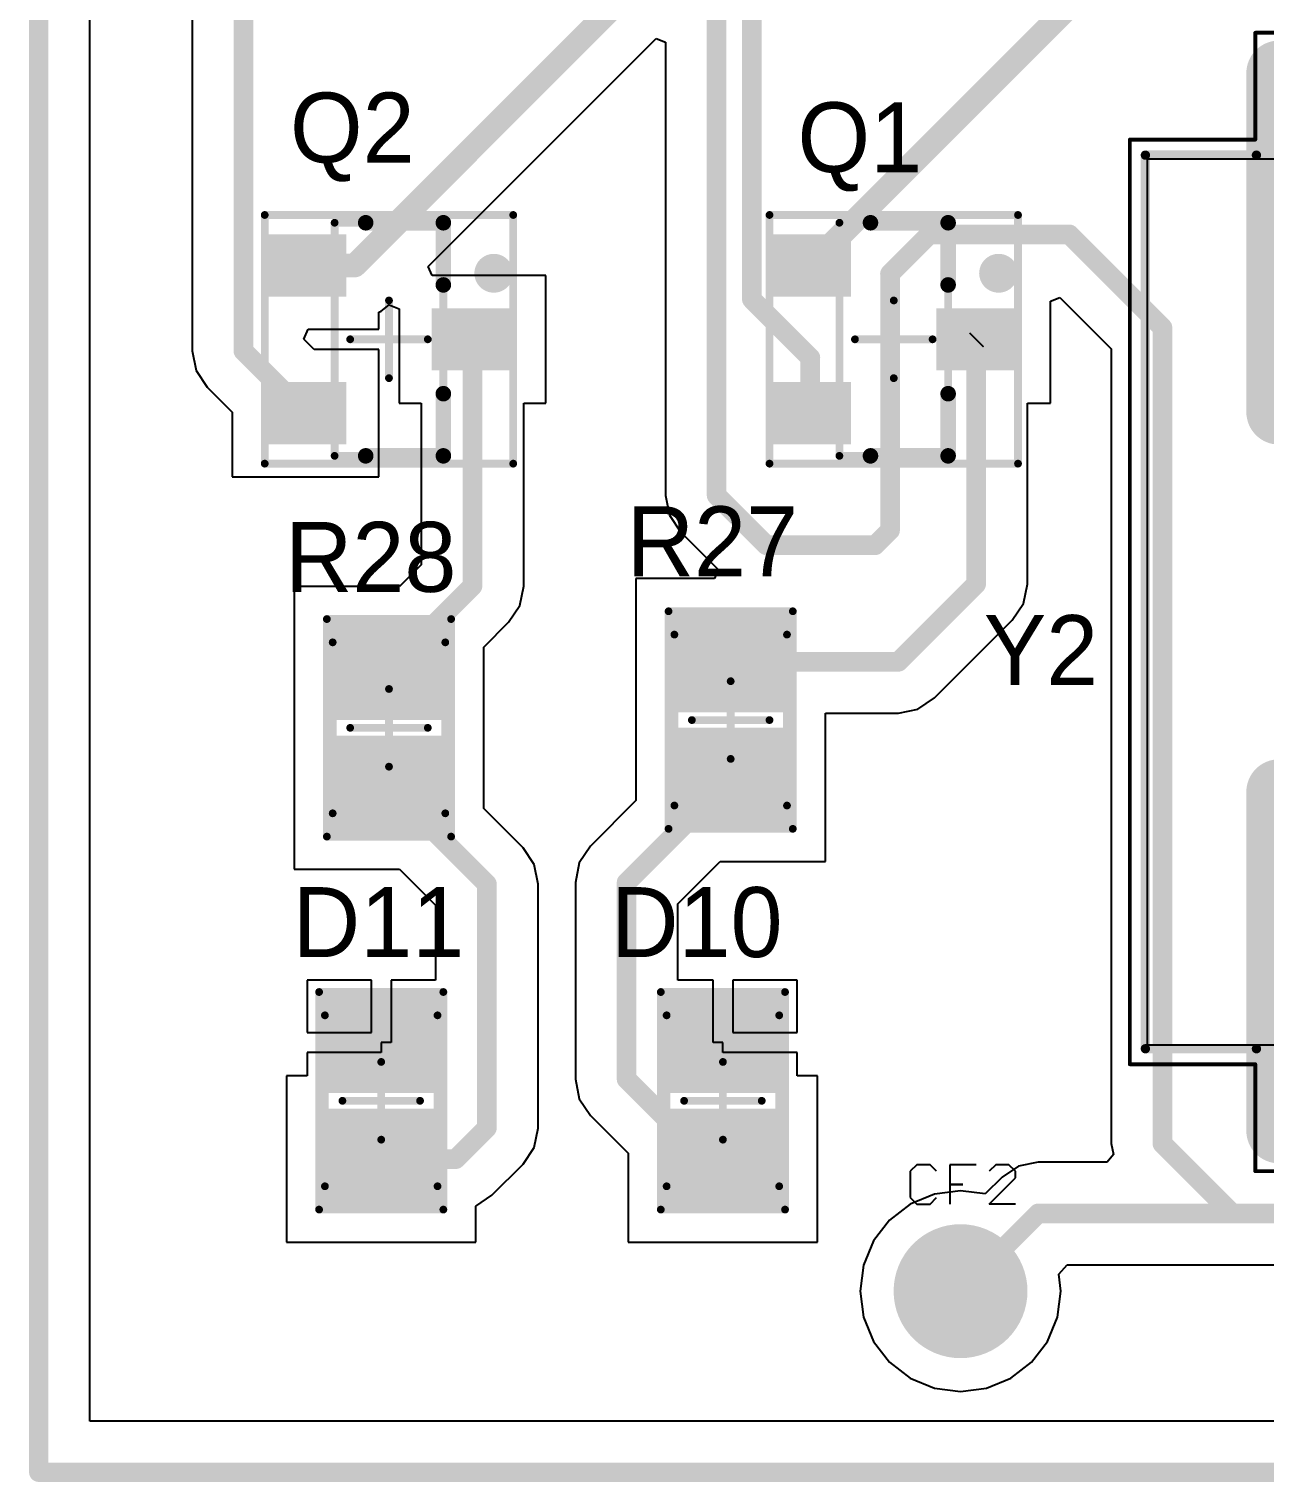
# Model space of a CAD drawing. Header units: millimetres. Extents: x 12 to 126, y 25 to 105.
# Drawn here: x 24.01 to 39.92, y 24.65 to 43.34 of the extents above; entities that cross this region are included whole.
import ezdxf

# ---------------------------------------------------------------- set-up
doc = ezdxf.new("R2010")
doc.units = ezdxf.units.MM
for name, color, linetype in [('BottomLayer', 5, 'Continuous'), ('KeepOutLayer', 6, 'Continuous'), ('Mechanical11', 56, 'Continuous'), ('Mechanical12', 56, 'Continuous'), ('Mechanical13', 56, 'Continuous'), ('Mechanical15', 56, 'Continuous'), ('Mechanical16', 56, 'Continuous'), ('TopLayer', 1, 'Continuous'), ('TopOverlay', 2, 'Continuous'), ('TopPaste', 8, 'Continuous'), ('TopSolder', 216, 'Continuous')]:
    doc.layers.add(name, color=color, linetype=linetype)

# ---------------------------------------------------------------- blocks, each defined once
blk = doc.blocks.new('C0805_6')
at = {"layer": 'Mechanical13', "const_width": 0.1}
for points in [[(-1.1, 0.725), (-1.1, -0.725)], [(-1.1, 0.725), (1.1, 0.725)], [(1.1, 0.725), (1.1, -0.725)], [(-1.1, -0.725), (1.1, -0.725)]]:
    blk.add_lwpolyline(points, dxfattribs=at)
at = {"layer": 'Mechanical13', "const_width": 0.05}
for points in [[(-1.125, 0.725, 1), (-1.075, 0.725, 1)], [(-1.125, 0.725, 1), (-1.075, 0.725, 1)], [(1.075, 0.725, 1), (1.125, 0.725, 1)], [(1.075, 0.725, 1), (1.125, 0.725, 1)], [(-1.125, -0.725, 1), (-1.075, -0.725, 1)], [(-1.125, -0.725, 1), (-1.075, -0.725, 1)], [(1.075, -0.725, 1), (1.125, -0.725, 1)], [(1.075, -0.725, 1), (1.125, -0.725, 1)]]:
    blk.add_lwpolyline(points, format="xyb", close=True, dxfattribs=at)
at = {"layer": 'Mechanical15', "const_width": 0.1}
for points in [[(-1.4, 0.8), (-1.4, -0.8)], [(-1.4, 0.8), (1.4, 0.8)], [(1.4, 0.8), (1.4, -0.8)], [(0, 0.5), (0, -0.5)], [(-0.5, 0), (0.5, 0)], [(-1.4, -0.8), (1.4, -0.8)]]:
    blk.add_lwpolyline(points, dxfattribs=at)
at = {"layer": 'Mechanical15', "const_width": 0.05}
for points in [[(-1.425, 0.8, 1), (-1.375, 0.8, 1)], [(-1.425, 0.8, 1), (-1.375, 0.8, 1)], [(1.375, 0.8, 1), (1.425, 0.8, 1)], [(1.375, 0.8, 1), (1.425, 0.8, 1)], [(-0.025, 0.5, 1), (0.025, 0.5, 1)], [(-0.525, 0, 1), (-0.475, 0, 1)], [(0.475, 0, 1), (0.525, 0, 1)], [(-0.025, -0.5, 1), (0.025, -0.5, 1)], [(-1.425, -0.8, 1), (-1.375, -0.8, 1)], [(-1.425, -0.8, 1), (-1.375, -0.8, 1)], [(1.375, -0.8, 1), (1.425, -0.8, 1)], [(1.375, -0.8, 1), (1.425, -0.8, 1)]]:
    blk.add_lwpolyline(points, format="xyb", close=True, dxfattribs=at)
at = {"layer": 'TopLayer'}
for points in [[(-0.2, -0.7), (-0.2, 0.7), (-1.3, -0.7), (-1.3, 0.7)], [(1.3, -0.7), (1.3, 0.7), (0.2, -0.7), (0.2, 0.7)]]:
    blk.add_solid(points, dxfattribs=at)
at = {"layer": 'TopPaste'}
for points in [[(-0.2, -0.7), (-0.2, 0.7), (-1.3, -0.7), (-1.3, 0.7)], [(1.3, -0.7), (1.3, 0.7), (0.2, -0.7), (0.2, 0.7)]]:
    blk.add_solid(points, dxfattribs=at)
at = {"layer": 'TopSolder'}
for points in [[(-0.1, -0.8), (-0.1, 0.8), (-1.4, -0.8), (-1.4, 0.8)], [(1.4, -0.8), (1.4, 0.8), (0.1, -0.8), (0.1, 0.8)]]:
    blk.add_solid(points, dxfattribs=at)
blk = doc.blocks.new('C0805_7')
at = {"layer": 'Mechanical13', "const_width": 0.1}
for points in [[(-1.1, 0.725), (-1.1, -0.725)], [(-1.1, 0.725), (1.1, 0.725)], [(1.1, 0.725), (1.1, -0.725)], [(-1.1, -0.725), (1.1, -0.725)]]:
    blk.add_lwpolyline(points, dxfattribs=at)
at = {"layer": 'Mechanical13', "const_width": 0.05}
for points in [[(-1.125, 0.725, 1), (-1.075, 0.725, 1)], [(-1.125, 0.725, 1), (-1.075, 0.725, 1)], [(1.075, 0.725, 1), (1.125, 0.725, 1)], [(1.075, 0.725, 1), (1.125, 0.725, 1)], [(-1.125, -0.725, 1), (-1.075, -0.725, 1)], [(-1.125, -0.725, 1), (-1.075, -0.725, 1)], [(1.075, -0.725, 1), (1.125, -0.725, 1)], [(1.075, -0.725, 1), (1.125, -0.725, 1)]]:
    blk.add_lwpolyline(points, format="xyb", close=True, dxfattribs=at)
at = {"layer": 'Mechanical15', "const_width": 0.1}
for points in [[(-1.4, 0.8), (-1.4, -0.8)], [(-1.4, 0.8), (1.4, 0.8)], [(1.4, 0.8), (1.4, -0.8)], [(0, 0.5), (0, -0.5)], [(-0.5, 0), (0.5, 0)], [(-1.4, -0.8), (1.4, -0.8)]]:
    blk.add_lwpolyline(points, dxfattribs=at)
at = {"layer": 'Mechanical15', "const_width": 0.05}
for points in [[(-1.425, 0.8, 1), (-1.375, 0.8, 1)], [(-1.425, 0.8, 1), (-1.375, 0.8, 1)], [(1.375, 0.8, 1), (1.425, 0.8, 1)], [(1.375, 0.8, 1), (1.425, 0.8, 1)], [(-0.025, 0.5, 1), (0.025, 0.5, 1)], [(-0.525, 0, 1), (-0.475, 0, 1)], [(0.475, 0, 1), (0.525, 0, 1)], [(-0.025, -0.5, 1), (0.025, -0.5, 1)], [(-1.425, -0.8, 1), (-1.375, -0.8, 1)], [(-1.425, -0.8, 1), (-1.375, -0.8, 1)], [(1.375, -0.8, 1), (1.425, -0.8, 1)], [(1.375, -0.8, 1), (1.425, -0.8, 1)]]:
    blk.add_lwpolyline(points, format="xyb", close=True, dxfattribs=at)
at = {"layer": 'TopLayer'}
for points in [[(-0.2, -0.7), (-0.2, 0.7), (-1.3, -0.7), (-1.3, 0.7)], [(1.3, -0.7), (1.3, 0.7), (0.2, -0.7), (0.2, 0.7)]]:
    blk.add_solid(points, dxfattribs=at)
at = {"layer": 'TopPaste'}
for points in [[(-0.2, -0.7), (-0.2, 0.7), (-1.3, -0.7), (-1.3, 0.7)], [(1.3, -0.7), (1.3, 0.7), (0.2, -0.7), (0.2, 0.7)]]:
    blk.add_solid(points, dxfattribs=at)
at = {"layer": 'TopSolder'}
for points in [[(-0.1, -0.8), (-0.1, 0.8), (-1.4, -0.8), (-1.4, 0.8)], [(1.4, -0.8), (1.4, 0.8), (0.1, -0.8), (0.1, 0.8)]]:
    blk.add_solid(points, dxfattribs=at)
blk = doc.blocks.new('SOT23_L_13')
at = {"layer": 'Mechanical13', "const_width": 0.1}
for points in [[(-0.7, 1.5), (0.7, 1.5)], [(-0.7, -1.5), (-0.7, 1.5)], [(0.7, -1.5), (0.7, 1.5)], [(-0.7, -1.5), (0.7, -1.5)]]:
    blk.add_lwpolyline(points, dxfattribs=at)
at = {"layer": 'Mechanical13', "const_width": 0.05}
for points in [[(-0.725, 1.5, 1), (-0.675, 1.5, 1)], [(-0.725, 1.5, 1), (-0.675, 1.5, 1)], [(0.675, 1.5, 1), (0.725, 1.5, 1)], [(0.675, 1.5, 1), (0.725, 1.5, 1)], [(-0.725, -1.5, 1), (-0.675, -1.5, 1)], [(-0.725, -1.5, 1), (-0.675, -1.5, 1)], [(0.675, -1.5, 1), (0.725, -1.5, 1)], [(0.675, -1.5, 1), (0.725, -1.5, 1)]]:
    blk.add_lwpolyline(points, format="xyb", close=True, dxfattribs=at)
at = {"layer": 'Mechanical15', "const_width": 0.1}
for points in [[(-1.6, 1.6), (1.6, 1.6)], [(-1.6, -1.6), (-1.6, 1.6)], [(1.6, -1.6), (1.6, 1.6)], [(0, -0.5), (0, 0.5)], [(-0.5, 0), (0.5, 0)], [(-1.6, -1.6), (1.6, -1.6)]]:
    blk.add_lwpolyline(points, dxfattribs=at)
at = {"layer": 'Mechanical15', "const_width": 0.05}
for points in [[(-1.625, 1.6, 1), (-1.575, 1.6, 1)], [(-1.625, 1.6, 1), (-1.575, 1.6, 1)], [(1.575, 1.6, 1), (1.625, 1.6, 1)], [(1.575, 1.6, 1), (1.625, 1.6, 1)], [(-0.025, 0.5, 1), (0.025, 0.5, 1)], [(-0.525, 0, 1), (-0.475, 0, 1)], [(0.475, 0, 1), (0.525, 0, 1)], [(-0.025, -0.5, 1), (0.025, -0.5, 1)], [(-1.625, -1.6, 1), (-1.575, -1.6, 1)], [(-1.625, -1.6, 1), (-1.575, -1.6, 1)], [(1.575, -1.6, 1), (1.625, -1.6, 1)], [(1.575, -1.6, 1), (1.625, -1.6, 1)]]:
    blk.add_lwpolyline(points, format="xyb", close=True, dxfattribs=at)
at = {"layer": 'TopLayer'}
for points in [[(-0.65, 0.65), (-0.65, 1.25), (-1.5, 0.65), (-1.5, 1.25)], [(1.5, -0.3), (1.5, 0.3), (0.65, -0.3), (0.65, 0.3)], [(-0.65, -1.25), (-0.65, -0.65), (-1.5, -1.25), (-1.5, -0.65)]]:
    blk.add_solid(points, dxfattribs=at)
at = {"layer": 'TopOverlay', "const_width": 0.2}
for points in [[(-0.3, 1.5), (0.7, 1.5)], [(0.7, 0.7), (0.7, 1.5)], [(0.7, -1.5), (0.7, -0.7)], [(-0.3, -1.5), (0.7, -1.5)]]:
    blk.add_lwpolyline(points, dxfattribs=at)
at = {"layer": 'TopOverlay'}
for points, const_width in [([(-0.35, 1.5, 1), (-0.25, 1.5, 1)], 0.1), ([(0.65, 1.5, 1), (0.75, 1.5, 1)], 0.1), ([(0.65, 1.5, 1), (0.75, 1.5, 1)], 0.1), ([(1.475, 0.85, 1), (1.225, 0.85, 1)], 0.25), ([(1.162, 0.85, 1), (1.287, 0.85, 1)], 0.125), ([(1.413, 0.85, 1), (1.538, 0.85, 1)], 0.125), ([(0.65, 0.7, 1), (0.75, 0.7, 1)], 0.1), ([(0.65, -0.7, 1), (0.75, -0.7, 1)], 0.1), ([(-0.35, -1.5, 1), (-0.25, -1.5, 1)], 0.1), ([(0.65, -1.5, 1), (0.75, -1.5, 1)], 0.1), ([(0.65, -1.5, 1), (0.75, -1.5, 1)], 0.1)]:
    blk.add_lwpolyline(points, format="xyb", close=True, dxfattribs=dict(at, const_width=const_width))
at = {"layer": 'TopPaste'}
for points in [[(-0.65, 0.65), (-0.65, 1.25), (-1.5, 0.65), (-1.5, 1.25)], [(1.5, -0.3), (1.5, 0.3), (0.65, -0.3), (0.65, 0.3)], [(-0.65, -1.25), (-0.65, -0.65), (-1.5, -1.25), (-1.5, -0.65)]]:
    blk.add_solid(points, dxfattribs=at)
at = {"layer": 'TopSolder'}
for points in [[(-0.55, 0.55), (-0.55, 1.35), (-1.6, 0.55), (-1.6, 1.35)], [(1.6, -0.4), (1.6, 0.4), (0.55, -0.4), (0.55, 0.4)], [(-0.55, -1.35), (-0.55, -0.55), (-1.6, -1.35), (-1.6, -0.55)]]:
    blk.add_solid(points, dxfattribs=at)
blk = doc.blocks.new('SOT23_L_14')
at = {"layer": 'Mechanical13', "const_width": 0.1}
for points in [[(-0.7, 1.5), (0.7, 1.5)], [(-0.7, -1.5), (-0.7, 1.5)], [(0.7, -1.5), (0.7, 1.5)], [(-0.7, -1.5), (0.7, -1.5)]]:
    blk.add_lwpolyline(points, dxfattribs=at)
at = {"layer": 'Mechanical13', "const_width": 0.05}
for points in [[(-0.725, 1.5, 1), (-0.675, 1.5, 1)], [(-0.725, 1.5, 1), (-0.675, 1.5, 1)], [(0.675, 1.5, 1), (0.725, 1.5, 1)], [(0.675, 1.5, 1), (0.725, 1.5, 1)], [(-0.725, -1.5, 1), (-0.675, -1.5, 1)], [(-0.725, -1.5, 1), (-0.675, -1.5, 1)], [(0.675, -1.5, 1), (0.725, -1.5, 1)], [(0.675, -1.5, 1), (0.725, -1.5, 1)]]:
    blk.add_lwpolyline(points, format="xyb", close=True, dxfattribs=at)
at = {"layer": 'Mechanical15', "const_width": 0.1}
for points in [[(-1.6, 1.6), (1.6, 1.6)], [(-1.6, -1.6), (-1.6, 1.6)], [(1.6, -1.6), (1.6, 1.6)], [(0, -0.5), (0, 0.5)], [(-0.5, 0), (0.5, 0)], [(-1.6, -1.6), (1.6, -1.6)]]:
    blk.add_lwpolyline(points, dxfattribs=at)
at = {"layer": 'Mechanical15', "const_width": 0.05}
for points in [[(-1.625, 1.6, 1), (-1.575, 1.6, 1)], [(-1.625, 1.6, 1), (-1.575, 1.6, 1)], [(1.575, 1.6, 1), (1.625, 1.6, 1)], [(1.575, 1.6, 1), (1.625, 1.6, 1)], [(-0.025, 0.5, 1), (0.025, 0.5, 1)], [(-0.525, 0, 1), (-0.475, 0, 1)], [(0.475, 0, 1), (0.525, 0, 1)], [(-0.025, -0.5, 1), (0.025, -0.5, 1)], [(-1.625, -1.6, 1), (-1.575, -1.6, 1)], [(-1.625, -1.6, 1), (-1.575, -1.6, 1)], [(1.575, -1.6, 1), (1.625, -1.6, 1)], [(1.575, -1.6, 1), (1.625, -1.6, 1)]]:
    blk.add_lwpolyline(points, format="xyb", close=True, dxfattribs=at)
at = {"layer": 'TopLayer'}
for points in [[(-0.65, 0.65), (-0.65, 1.25), (-1.5, 0.65), (-1.5, 1.25)], [(1.5, -0.3), (1.5, 0.3), (0.65, -0.3), (0.65, 0.3)], [(-0.65, -1.25), (-0.65, -0.65), (-1.5, -1.25), (-1.5, -0.65)]]:
    blk.add_solid(points, dxfattribs=at)
at = {"layer": 'TopOverlay', "const_width": 0.2}
for points in [[(-0.3, 1.5), (0.7, 1.5)], [(0.7, 0.7), (0.7, 1.5)], [(0.7, -1.5), (0.7, -0.7)], [(-0.3, -1.5), (0.7, -1.5)]]:
    blk.add_lwpolyline(points, dxfattribs=at)
at = {"layer": 'TopOverlay'}
for points, const_width in [([(-0.35, 1.5, 1), (-0.25, 1.5, 1)], 0.1), ([(0.65, 1.5, 1), (0.75, 1.5, 1)], 0.1), ([(0.65, 1.5, 1), (0.75, 1.5, 1)], 0.1), ([(1.475, 0.85, 1), (1.225, 0.85, 1)], 0.25), ([(1.162, 0.85, 1), (1.287, 0.85, 1)], 0.125), ([(1.413, 0.85, 1), (1.538, 0.85, 1)], 0.125), ([(0.65, 0.7, 1), (0.75, 0.7, 1)], 0.1), ([(0.65, -0.7, 1), (0.75, -0.7, 1)], 0.1), ([(-0.35, -1.5, 1), (-0.25, -1.5, 1)], 0.1), ([(0.65, -1.5, 1), (0.75, -1.5, 1)], 0.1), ([(0.65, -1.5, 1), (0.75, -1.5, 1)], 0.1)]:
    blk.add_lwpolyline(points, format="xyb", close=True, dxfattribs=dict(at, const_width=const_width))
at = {"layer": 'TopPaste'}
for points in [[(-0.65, 0.65), (-0.65, 1.25), (-1.5, 0.65), (-1.5, 1.25)], [(1.5, -0.3), (1.5, 0.3), (0.65, -0.3), (0.65, 0.3)], [(-0.65, -1.25), (-0.65, -0.65), (-1.5, -1.25), (-1.5, -0.65)]]:
    blk.add_solid(points, dxfattribs=at)
at = {"layer": 'TopSolder'}
for points in [[(-0.55, 0.55), (-0.55, 1.35), (-1.6, 0.55), (-1.6, 1.35)], [(1.6, -0.4), (1.6, 0.4), (0.55, -0.4), (0.55, 0.4)], [(-0.55, -1.35), (-0.55, -0.55), (-1.6, -1.35), (-1.6, -0.55)]]:
    blk.add_solid(points, dxfattribs=at)
blk = doc.blocks.new('C0805_15')
at = {"layer": 'Mechanical13', "const_width": 0.1}
for points in [[(-1.1, 0.725), (-1.1, -0.725)], [(-1.1, 0.725), (1.1, 0.725)], [(1.1, 0.725), (1.1, -0.725)], [(-1.1, -0.725), (1.1, -0.725)]]:
    blk.add_lwpolyline(points, dxfattribs=at)
at = {"layer": 'Mechanical13', "const_width": 0.05}
for points in [[(-1.125, 0.725, 1), (-1.075, 0.725, 1)], [(-1.125, 0.725, 1), (-1.075, 0.725, 1)], [(1.075, 0.725, 1), (1.125, 0.725, 1)], [(1.075, 0.725, 1), (1.125, 0.725, 1)], [(-1.125, -0.725, 1), (-1.075, -0.725, 1)], [(-1.125, -0.725, 1), (-1.075, -0.725, 1)], [(1.075, -0.725, 1), (1.125, -0.725, 1)], [(1.075, -0.725, 1), (1.125, -0.725, 1)]]:
    blk.add_lwpolyline(points, format="xyb", close=True, dxfattribs=at)
at = {"layer": 'Mechanical15', "const_width": 0.1}
for points in [[(-1.4, 0.8), (-1.4, -0.8)], [(-1.4, 0.8), (1.4, 0.8)], [(1.4, 0.8), (1.4, -0.8)], [(0, 0.5), (0, -0.5)], [(-0.5, 0), (0.5, 0)], [(-1.4, -0.8), (1.4, -0.8)]]:
    blk.add_lwpolyline(points, dxfattribs=at)
at = {"layer": 'Mechanical15', "const_width": 0.05}
for points in [[(-1.425, 0.8, 1), (-1.375, 0.8, 1)], [(-1.425, 0.8, 1), (-1.375, 0.8, 1)], [(1.375, 0.8, 1), (1.425, 0.8, 1)], [(1.375, 0.8, 1), (1.425, 0.8, 1)], [(-0.025, 0.5, 1), (0.025, 0.5, 1)], [(-0.525, 0, 1), (-0.475, 0, 1)], [(0.475, 0, 1), (0.525, 0, 1)], [(-0.025, -0.5, 1), (0.025, -0.5, 1)], [(-1.425, -0.8, 1), (-1.375, -0.8, 1)], [(-1.425, -0.8, 1), (-1.375, -0.8, 1)], [(1.375, -0.8, 1), (1.425, -0.8, 1)], [(1.375, -0.8, 1), (1.425, -0.8, 1)]]:
    blk.add_lwpolyline(points, format="xyb", close=True, dxfattribs=at)
at = {"layer": 'TopLayer'}
for points in [[(-0.2, -0.7), (-0.2, 0.7), (-1.3, -0.7), (-1.3, 0.7)], [(1.3, -0.7), (1.3, 0.7), (0.2, -0.7), (0.2, 0.7)]]:
    blk.add_solid(points, dxfattribs=at)
at = {"layer": 'TopPaste'}
for points in [[(-0.2, -0.7), (-0.2, 0.7), (-1.3, -0.7), (-1.3, 0.7)], [(1.3, -0.7), (1.3, 0.7), (0.2, -0.7), (0.2, 0.7)]]:
    blk.add_solid(points, dxfattribs=at)
at = {"layer": 'TopSolder'}
for points in [[(-0.1, -0.8), (-0.1, 0.8), (-1.4, -0.8), (-1.4, 0.8)], [(1.4, -0.8), (1.4, 0.8), (0.1, -0.8), (0.1, 0.8)]]:
    blk.add_solid(points, dxfattribs=at)
blk = doc.blocks.new('C0805_16')
at = {"layer": 'Mechanical13', "const_width": 0.1}
for points in [[(-1.1, 0.725), (-1.1, -0.725)], [(-1.1, 0.725), (1.1, 0.725)], [(1.1, 0.725), (1.1, -0.725)], [(-1.1, -0.725), (1.1, -0.725)]]:
    blk.add_lwpolyline(points, dxfattribs=at)
at = {"layer": 'Mechanical13', "const_width": 0.05}
for points in [[(-1.125, 0.725, 1), (-1.075, 0.725, 1)], [(-1.125, 0.725, 1), (-1.075, 0.725, 1)], [(1.075, 0.725, 1), (1.125, 0.725, 1)], [(1.075, 0.725, 1), (1.125, 0.725, 1)], [(-1.125, -0.725, 1), (-1.075, -0.725, 1)], [(-1.125, -0.725, 1), (-1.075, -0.725, 1)], [(1.075, -0.725, 1), (1.125, -0.725, 1)], [(1.075, -0.725, 1), (1.125, -0.725, 1)]]:
    blk.add_lwpolyline(points, format="xyb", close=True, dxfattribs=at)
at = {"layer": 'Mechanical15', "const_width": 0.1}
for points in [[(-1.4, 0.8), (-1.4, -0.8)], [(-1.4, 0.8), (1.4, 0.8)], [(1.4, 0.8), (1.4, -0.8)], [(0, 0.5), (0, -0.5)], [(-0.5, 0), (0.5, 0)], [(-1.4, -0.8), (1.4, -0.8)]]:
    blk.add_lwpolyline(points, dxfattribs=at)
at = {"layer": 'Mechanical15', "const_width": 0.05}
for points in [[(-1.425, 0.8, 1), (-1.375, 0.8, 1)], [(-1.425, 0.8, 1), (-1.375, 0.8, 1)], [(1.375, 0.8, 1), (1.425, 0.8, 1)], [(1.375, 0.8, 1), (1.425, 0.8, 1)], [(-0.025, 0.5, 1), (0.025, 0.5, 1)], [(-0.525, 0, 1), (-0.475, 0, 1)], [(0.475, 0, 1), (0.525, 0, 1)], [(-0.025, -0.5, 1), (0.025, -0.5, 1)], [(-1.425, -0.8, 1), (-1.375, -0.8, 1)], [(-1.425, -0.8, 1), (-1.375, -0.8, 1)], [(1.375, -0.8, 1), (1.425, -0.8, 1)], [(1.375, -0.8, 1), (1.425, -0.8, 1)]]:
    blk.add_lwpolyline(points, format="xyb", close=True, dxfattribs=at)
at = {"layer": 'TopLayer'}
for points in [[(-0.2, -0.7), (-0.2, 0.7), (-1.3, -0.7), (-1.3, 0.7)], [(1.3, -0.7), (1.3, 0.7), (0.2, -0.7), (0.2, 0.7)]]:
    blk.add_solid(points, dxfattribs=at)
at = {"layer": 'TopPaste'}
for points in [[(-0.2, -0.7), (-0.2, 0.7), (-1.3, -0.7), (-1.3, 0.7)], [(1.3, -0.7), (1.3, 0.7), (0.2, -0.7), (0.2, 0.7)]]:
    blk.add_solid(points, dxfattribs=at)
at = {"layer": 'TopSolder'}
for points in [[(-0.1, -0.8), (-0.1, 0.8), (-1.4, -0.8), (-1.4, 0.8)], [(1.4, -0.8), (1.4, 0.8), (0.1, -0.8), (0.1, 0.8)]]:
    blk.add_solid(points, dxfattribs=at)
blk = doc.blocks.new('XTAL1140X475X430D1315L440X63M_30')
at = {"layer": 'Mechanical11', "const_width": 0.12}
for points in [[(-5.75, -2.4), (-5.75, 2.4)], [(5.75, 2.4), (-5.75, 2.4)], [(5.75, -2.4), (5.75, 2.4)], [(5.75, -2.4), (-5.75, -2.4)]]:
    blk.add_lwpolyline(points, dxfattribs=at)
at = {"layer": 'Mechanical11', "const_width": 0.06}
for points in [[(-5.78, 2.4, 1), (-5.72, 2.4, 1)], [(-5.78, 2.4, 1), (-5.72, 2.4, 1)], [(5.72, 2.4, 1), (5.78, 2.4, 1)], [(5.72, 2.4, 1), (5.78, 2.4, 1)], [(-5.78, -2.4, 1), (-5.72, -2.4, 1)], [(-5.78, -2.4, 1), (-5.72, -2.4, 1)], [(5.72, -2.4, 1), (5.78, -2.4, 1)], [(5.72, -2.4, 1), (5.78, -2.4, 1)]]:
    blk.add_lwpolyline(points, format="xyb", close=True, dxfattribs=at)
at = {"layer": 'Mechanical12', "const_width": 0.025}
for points in [[(-5.7, -2.375), (-5.7, 2.375)], [(5.7, 2.375), (-5.7, 2.375)], [(5.7, -2.375), (5.7, 2.375)], [(-6.575, -0.315), (-6.575, 0.315)], [(-2.175, 0.315), (-6.575, 0.315)], [(-2.175, -0.315), (-2.175, 0.315)], [(2.175, -0.315), (2.175, 0.315)], [(6.575, 0.315), (2.175, 0.315)], [(6.575, -0.315), (6.575, 0.315)], [(-2.175, -0.315), (-6.575, -0.315)], [(6.575, -0.315), (2.175, -0.315)], [(5.7, -2.375), (-5.7, -2.375)]]:
    blk.add_lwpolyline(points, dxfattribs=at)
at = {"layer": 'Mechanical12', "const_width": 0.0125}
for points in [[(-5.706, 2.375, 1), (-5.694, 2.375, 1)], [(-5.706, 2.375, 1), (-5.694, 2.375, 1)], [(5.694, 2.375, 1), (5.706, 2.375, 1)], [(5.694, 2.375, 1), (5.706, 2.375, 1)], [(-6.581, 0.315, 1), (-6.569, 0.315, 1)], [(-6.581, 0.315, 1), (-6.569, 0.315, 1)], [(-2.181, 0.315, 1), (-2.169, 0.315, 1)], [(-2.181, 0.315, 1), (-2.169, 0.315, 1)], [(2.169, 0.315, 1), (2.181, 0.315, 1)], [(2.169, 0.315, 1), (2.181, 0.315, 1)], [(6.569, 0.315, 1), (6.581, 0.315, 1)], [(6.569, 0.315, 1), (6.581, 0.315, 1)], [(-6.581, -0.315, 1), (-6.569, -0.315, 1)], [(-6.581, -0.315, 1), (-6.569, -0.315, 1)], [(-2.181, -0.315, 1), (-2.169, -0.315, 1)], [(-2.181, -0.315, 1), (-2.169, -0.315, 1)], [(2.169, -0.315, 1), (2.181, -0.315, 1)], [(2.169, -0.315, 1), (2.181, -0.315, 1)], [(6.569, -0.315, 1), (6.581, -0.315, 1)], [(6.569, -0.315, 1), (6.581, -0.315, 1)], [(-5.706, -2.375, 1), (-5.694, -2.375, 1)], [(-5.706, -2.375, 1), (-5.694, -2.375, 1)], [(5.694, -2.375, 1), (5.706, -2.375, 1)], [(5.694, -2.375, 1), (5.706, -2.375, 1)]]:
    blk.add_lwpolyline(points, format="xyb", close=True, dxfattribs=at)
at = {"layer": 'Mechanical15', "const_width": 0.05}
for points in [[(5.95, 2.6), (-5.95, 2.6)], [(-5.95, 0.985), (-5.95, 2.6)], [(5.95, 0.985), (5.95, 2.6)], [(-5.95, 0.985), (-7.325, 0.985)], [(-7.325, -0.985), (-7.325, 0.985)], [(7.325, 0.985), (5.95, 0.985)], [(7.325, -0.985), (7.325, 0.985)], [(0, -0.35), (0, 0.35)], [(0.35, 0), (-0.35, 0)], [(-5.95, -0.985), (-7.325, -0.985)], [(-5.95, -2.6), (-5.95, -0.985)], [(5.95, -2.6), (5.95, -0.985)], [(7.325, -0.985), (5.95, -0.985)], [(5.95, -2.6), (-5.95, -2.6)]]:
    blk.add_lwpolyline(points, dxfattribs=at)
at = {"layer": 'Mechanical15'}
for points, const_width in [([(-5.963, 2.6, 1), (-5.938, 2.6, 1)], 0.025), ([(-5.963, 2.6, 1), (-5.938, 2.6, 1)], 0.025), ([(5.937, 2.6, 1), (5.962, 2.6, 1)], 0.025), ([(5.937, 2.6, 1), (5.962, 2.6, 1)], 0.025), ([(-7.337, 0.985, 1), (-7.312, 0.985, 1)], 0.025), ([(-7.337, 0.985, 1), (-7.312, 0.985, 1)], 0.025), ([(-5.963, 0.985, 1), (-5.938, 0.985, 1)], 0.025), ([(-5.963, 0.985, 1), (-5.938, 0.985, 1)], 0.025), ([(5.937, 0.985, 1), (5.962, 0.985, 1)], 0.025), ([(5.937, 0.985, 1), (5.962, 0.985, 1)], 0.025), ([(7.312, 0.985, 1), (7.337, 0.985, 1)], 0.025), ([(7.312, 0.985, 1), (7.337, 0.985, 1)], 0.025), ([(-0.013, 0.35, 1), (0.012, 0.35, 1)], 0.025), ([(0.25, 0, 1), (-0.25, 0, 1)], 0.05), ([(-0.362, 0, 1), (-0.337, 0, 1)], 0.025), ([(-0.262, 0, 1), (-0.238, 0, 1)], 0.025), ([(0.238, 0, 1), (0.262, 0, 1)], 0.025), ([(0.338, 0, 1), (0.363, 0, 1)], 0.025), ([(-0.013, -0.35, 1), (0.012, -0.35, 1)], 0.025), ([(-7.337, -0.985, 1), (-7.312, -0.985, 1)], 0.025), ([(-7.337, -0.985, 1), (-7.312, -0.985, 1)], 0.025), ([(-5.963, -0.985, 1), (-5.938, -0.985, 1)], 0.025), ([(-5.963, -0.985, 1), (-5.938, -0.985, 1)], 0.025), ([(5.937, -0.985, 1), (5.962, -0.985, 1)], 0.025), ([(5.937, -0.985, 1), (5.962, -0.985, 1)], 0.025), ([(7.312, -0.985, 1), (7.337, -0.985, 1)], 0.025), ([(7.312, -0.985, 1), (7.337, -0.985, 1)], 0.025), ([(-5.963, -2.6, 1), (-5.938, -2.6, 1)], 0.025), ([(-5.963, -2.6, 1), (-5.938, -2.6, 1)], 0.025), ([(5.937, -2.6, 1), (5.962, -2.6, 1)], 0.025), ([(5.937, -2.6, 1), (5.962, -2.6, 1)], 0.025)]:
    blk.add_lwpolyline(points, format="xyb", close=True, dxfattribs=dict(at, const_width=const_width))
at = {"layer": 'TopLayer', "const_width": 0.32}
for points in [[(-6.965, 0.68, 1), (-6.645, 0.68, 1)], [(-2.605, 0.68, 1), (-2.285, 0.68, 1)], [(2.285, 0.68, 1), (2.605, 0.68, 1)], [(6.645, 0.68, 1), (6.965, 0.68, 1)], [(-6.965, -0.68, 1), (-6.645, -0.68, 1)], [(-2.605, -0.68, 1), (-2.285, -0.68, 1)], [(2.285, -0.68, 1), (2.605, -0.68, 1)], [(6.645, -0.68, 1), (6.965, -0.68, 1)]]:
    blk.add_lwpolyline(points, format="xyb", close=True, dxfattribs=at)
at = {"layer": 'TopLayer'}
for points in [[(-2.445, 1), (-6.805, 1), (-2.445, -1), (-6.805, -1)], [(2.445, -1), (6.805, -1), (2.445, 1), (6.805, 1)], [(-2.125, 0.68), (-7.125, 0.68), (-2.125, -0.68), (-7.125, -0.68)], [(2.125, -0.68), (7.125, -0.68), (2.125, 0.68), (7.125, 0.68)]]:
    blk.add_solid(points, dxfattribs=at)
at = {"layer": 'TopOverlay', "const_width": 0.12}
for points in [[(5.75, 2.4), (-5.75, 2.4)], [(-5.75, 0.97), (-5.75, 2.4)], [(5.75, 0.97), (5.75, 2.4)], [(-5.75, -2.4), (-5.75, -0.97)], [(5.75, -2.4), (5.75, -0.97)], [(5.75, -2.4), (-5.75, -2.4)]]:
    blk.add_lwpolyline(points, dxfattribs=at)
at = {"layer": 'TopOverlay', "const_width": 0.06}
for points in [[(-5.78, 2.4, 1), (-5.72, 2.4, 1)], [(-5.78, 2.4, 1), (-5.72, 2.4, 1)], [(5.72, 2.4, 1), (5.78, 2.4, 1)], [(5.72, 2.4, 1), (5.78, 2.4, 1)], [(-5.78, 0.97, 1), (-5.72, 0.97, 1)], [(5.72, 0.97, 1), (5.78, 0.97, 1)], [(-5.78, -0.97, 1), (-5.72, -0.97, 1)], [(5.72, -0.97, 1), (5.78, -0.97, 1)], [(-5.78, -2.4, 1), (-5.72, -2.4, 1)], [(-5.78, -2.4, 1), (-5.72, -2.4, 1)], [(5.72, -2.4, 1), (5.78, -2.4, 1)], [(5.72, -2.4, 1), (5.78, -2.4, 1)]]:
    blk.add_lwpolyline(points, format="xyb", close=True, dxfattribs=at)
at = {"layer": 'TopPaste', "const_width": 0.32}
for points in [[(-6.965, 0.68, 1), (-6.645, 0.68, 1)], [(-2.605, 0.68, 1), (-2.285, 0.68, 1)], [(2.285, 0.68, 1), (2.605, 0.68, 1)], [(6.645, 0.68, 1), (6.965, 0.68, 1)], [(-6.965, -0.68, 1), (-6.645, -0.68, 1)], [(-2.605, -0.68, 1), (-2.285, -0.68, 1)], [(2.285, -0.68, 1), (2.605, -0.68, 1)], [(6.645, -0.68, 1), (6.965, -0.68, 1)]]:
    blk.add_lwpolyline(points, format="xyb", close=True, dxfattribs=at)
at = {"layer": 'TopPaste'}
for points in [[(-2.445, 1), (-6.805, 1), (-2.445, -1), (-6.805, -1)], [(2.445, -1), (6.805, -1), (2.445, 1), (6.805, 1)], [(-2.125, 0.68), (-7.125, 0.68), (-2.125, -0.68), (-7.125, -0.68)], [(2.125, -0.68), (7.125, -0.68), (2.125, 0.68), (7.125, 0.68)]]:
    blk.add_solid(points, dxfattribs=at)
at = {"layer": 'TopSolder', "const_width": 0.42}
for points in [[(-7.015, 0.68, 1), (-6.595, 0.68, 1)], [(-2.655, 0.68, 1), (-2.235, 0.68, 1)], [(2.235, 0.68, 1), (2.655, 0.68, 1)], [(6.595, 0.68, 1), (7.015, 0.68, 1)], [(-7.015, -0.68, 1), (-6.595, -0.68, 1)], [(-2.655, -0.68, 1), (-2.235, -0.68, 1)], [(2.235, -0.68, 1), (2.655, -0.68, 1)], [(6.595, -0.68, 1), (7.015, -0.68, 1)]]:
    blk.add_lwpolyline(points, format="xyb", close=True, dxfattribs=at)
at = {"layer": 'TopSolder'}
for points in [[(-2.445, 1.1), (-6.805, 1.1), (-2.445, -1.1), (-6.805, -1.1)], [(2.445, -1.1), (6.805, -1.1), (2.445, 1.1), (6.805, 1.1)], [(-2.025, 0.68), (-7.225, 0.68), (-2.025, -0.68), (-7.225, -0.68)], [(2.025, -0.68), (7.225, -0.68), (2.025, 0.68), (7.225, 0.68)]]:
    blk.add_solid(points, dxfattribs=at)
at = {"layer": 'Mechanical16'}
blk.add_text('Y2', height=0.9, dxfattribs=at).set_placement((0, 0))

msp = doc.modelspace()

# ---------------------------------------------------------------- linework, layer by layer
at = {"layer": 'BottomLayer'}
for p, q in [((24.788, 25.428), (24.788, 52.43)), ((86.472, 25.428), (24.788, 25.428))]:
    msp.add_line(p, q, dxfattribs=at)
at = {"layer": 'KeepOutLayer', "const_width": 0.25}
for points in [[(24.13, 24.77), (24.13, 104.77)], [(24.13, 24.77), (87.13, 24.77)]]:
    msp.add_lwpolyline(points, dxfattribs=at)
at = {"layer": 'KeepOutLayer', "const_width": 0.125}
msp.add_lwpolyline([(24.068, 24.77, 1), (24.192, 24.77, 1)], format="xyb", close=True, dxfattribs=at)
msp.add_lwpolyline([(24.068, 24.77, 1), (24.192, 24.77, 1)], format="xyb", close=True, dxfattribs=at)
at = {"layer": 'TopLayer'}
for p, q in [((24.788, 25.428), (24.788, 52.43)), ((26.105, 43.565), (26.105, 39.2)), ((29.146, 40.287), (32.082, 43.223)), ((32.082, 43.223), (32.199, 43.174)), ((32.199, 43.174), (32.199, 37.341)), ((29.195, 40.17), (29.146, 40.287)), ((30.66, 40.17), (29.195, 40.17)), ((30.66, 38.53), (30.66, 40.17)), ((37.16, 39.841), (37.277, 39.89)), ((37.16, 38.53), (37.16, 39.841)), ((37.277, 39.89), (37.94, 39.227)), ((28.51, 39.701), (28.539, 39.713)), ((28.51, 39.48), (28.51, 39.701)), ((28.539, 39.713), (28.643, 39.792)), ((28.643, 39.792), (28.77, 39.742)), ((28.77, 39.742), (28.77, 38.53)), ((27.545, 39.353), (27.598, 39.48)), ((27.598, 39.48), (28.51, 39.48)), ((27.678, 39.22), (27.545, 39.353)), ((26.105, 39.2), (26.105, 39.2)), ((26.105, 39.2), (26.156, 38.948)), ((28.51, 39.22), (27.678, 39.22)), ((28.51, 37.58), (28.51, 39.22)), ((37.94, 39.227), (37.94, 29)), ((26.156, 38.948), (26.299, 38.734)), ((26.299, 38.734), (26.62, 38.412)), ((28.77, 38.53), (29.055, 38.53)), ((29.055, 38.53), (29.055, 36.448)), ((30.375, 36.175), (30.375, 38.53)), ((30.375, 38.53), (30.66, 38.53)), ((36.86, 36.2), (36.86, 38.53)), ((36.86, 38.53), (37.16, 38.53)), ((26.62, 38.412), (26.62, 37.58)), ((26.62, 37.58), (28.51, 37.58)), ((32.199, 37.341), (32.199, 37.341)), ((32.199, 37.341), (32.25, 37.089)), ((32.25, 37.089), (32.393, 36.874)), ((32.393, 36.874), (32.88, 36.387)), ((29.055, 36.448), (28.777, 36.17)), ((32.88, 36.387), (32.831, 36.27)), ((28.777, 36.17), (27.42, 36.17)), ((27.42, 36.17), (27.42, 34.03)), ((30.324, 35.923), (30.375, 36.175)), ((30.375, 36.175), (30.375, 36.175)), ((32.831, 36.27), (31.82, 36.27)), ((31.82, 36.27), (31.82, 34.13)), ((36.809, 35.948), (36.86, 36.2)), ((30.181, 35.709), (30.324, 35.923)), ((36.666, 35.734), (36.809, 35.948)), ((35.666, 34.734), (36.666, 35.734)), ((36.666, 35.734), (36.666, 35.734)), ((29.86, 35.387), (30.181, 35.709)), ((30.181, 35.709), (30.181, 35.709)), ((29.86, 34.03), (29.86, 35.387)), ((35.452, 34.591), (35.666, 34.734)), ((34.26, 34.13), (34.26, 34.54)), ((34.26, 34.54), (35.2, 34.54)), ((35.2, 34.54), (35.452, 34.591)), ((35.2, 34.54), (35.2, 34.54)), ((27.42, 34.03), (27.42, 32.53)), ((29.86, 33.313), (29.86, 34.03)), ((31.82, 34.13), (31.82, 33.413)), ((34.26, 32.63), (34.26, 34.13)), ((30.366, 32.806), (29.86, 33.313)), ((31.82, 33.413), (31.234, 32.826)), ((30.509, 32.592), (30.366, 32.806)), ((30.366, 32.806), (30.366, 32.806)), ((31.234, 32.826), (31.091, 32.612)), ((30.56, 32.34), (30.509, 32.592)), ((31.091, 32.612), (31.04, 32.36)), ((32.36, 32.087), (32.903, 32.63)), ((32.903, 32.63), (34.26, 32.63)), ((27.42, 32.53), (28.777, 32.53)), ((28.777, 32.53), (29.24, 32.067)), ((31.04, 32.36), (31.04, 32.36)), ((31.04, 32.36), (31.04, 29.828)), ((30.56, 29.2), (30.56, 32.34)), ((30.56, 32.34), (30.56, 32.34)), ((29.24, 32.067), (29.24, 31.104)), ((32.36, 31.104), (32.36, 32.087)), ((28.413, 31.104), (27.586, 31.104)), ((27.586, 31.104), (27.586, 30.427)), ((28.413, 30.427), (28.413, 31.104)), ((29.24, 31.104), (28.667, 31.104)), ((28.667, 31.104), (28.667, 30.3)), ((32.813, 31.104), (32.36, 31.104)), ((32.813, 30.3), (32.813, 31.104)), ((33.894, 31.104), (33.067, 31.104)), ((33.067, 31.104), (33.067, 30.427)), ((33.894, 30.427), (33.894, 31.104)), ((27.586, 30.427), (28.413, 30.427)), ((28.667, 30.3), (28.54, 30.3)), ((28.54, 30.3), (28.54, 30.173)), ((32.94, 30.3), (32.813, 30.3)), ((32.94, 30.173), (32.94, 30.3)), ((33.067, 30.427), (33.894, 30.427)), ((28.54, 30.173), (27.586, 30.173)), ((27.586, 30.173), (27.586, 29.87)), ((33.894, 30.173), (32.94, 30.173)), ((33.894, 29.87), (33.894, 30.173)), ((27.586, 29.87), (27.32, 29.87)), ((27.32, 29.87), (27.32, 27.73)), ((31.04, 29.828), (31.04, 29.828)), ((31.04, 29.828), (31.091, 29.575)), ((34.16, 29.87), (33.894, 29.87)), ((34.16, 27.73), (34.16, 29.87)), ((31.091, 29.575), (31.234, 29.361)), ((31.234, 29.361), (31.72, 28.875)), ((30.509, 28.948), (30.56, 29.2)), ((37.94, 29), (37.94, 29)), ((37.94, 29), (37.969, 28.858)), ((30.366, 28.734), (30.509, 28.948)), ((31.72, 28.875), (31.72, 27.73)), ((37.969, 28.858), (37.888, 28.76)), ((29.966, 28.334), (30.366, 28.734)), ((30.366, 28.734), (30.366, 28.734)), ((36.748, 28.709), (36.534, 28.566)), ((37, 28.76), (36.748, 28.709)), ((37.888, 28.76), (37, 28.76)), ((36.534, 28.566), (36.318, 28.351)), ((36.534, 28.566), (36.534, 28.566)), ((29.76, 28.196), (29.966, 28.334)), ((35.665, 28.349), (35.353, 28.22)), ((36, 28.393), (35.665, 28.349)), ((36.318, 28.351), (36, 28.393)), ((29.76, 27.73), (29.76, 28.196)), ((35.353, 28.22), (35.086, 28.014)), ((35.086, 28.014), (34.88, 27.747)), ((27.32, 27.73), (29.76, 27.73)), ((31.72, 27.73), (34.16, 27.73)), ((34.88, 27.747), (34.751, 27.435)), ((34.751, 27.435), (34.707, 27.1)), ((37.264, 27.317), (37.374, 27.44)), ((37.293, 27.1), (37.264, 27.317)), ((37.374, 27.44), (39.5, 27.44)), ((39.5, 27.44), (39.5, 27.44)), ((39.5, 27.44), (39.5, 27.44)), ((39.5, 27.44), (45.1, 27.44)), ((34.707, 27.1), (34.751, 26.765)), ((37.249, 26.765), (37.293, 27.1)), ((34.751, 26.765), (34.88, 26.453)), ((37.12, 26.453), (37.249, 26.765)), ((34.88, 26.453), (35.086, 26.186)), ((36.914, 26.186), (37.12, 26.453)), ((35.086, 26.186), (35.353, 25.98)), ((36.647, 25.98), (36.914, 26.186)), ((35.353, 25.98), (35.665, 25.851)), ((35.665, 25.851), (36, 25.807)), ((36, 25.807), (36.335, 25.851)), ((36.335, 25.851), (36.647, 25.98)), ((58.8, 25.428), (24.788, 25.428))]:
    msp.add_line(p, q, dxfattribs=at)
for points, const_width in [([(32.859, 37.341), (32.859, 45.359)], 0.254), ([(28.2, 40.3), (32.3, 44.4)], 0.305), ([(34.065, 40.3), (37.725, 43.96)], 0.305), ([(33.313, 39.865), (33.313, 43.773)], 0.254), ([(26.765, 39.2), (26.765, 43.565)], 0.254), ([(35.092, 40.192), (35.6, 40.7)], 0.254), ([(35.6, 40.7), (37.4, 40.7)], 0.254), ([(37.4, 40.7), (38.6, 39.5)], 0.254), ([(27.565, 40.3), (28.2, 40.3)], 0.305), ([(35.092, 36.892), (35.092, 40.192)], 0.254), ([(33.313, 39.865), (34.065, 39.113)], 0.254), ([(29.715, 36.175), (29.715, 39.35)], 0.254), ([(36.2, 39.335), (36.215, 39.35)], 0.254), ([(36.2, 36.2), (36.2, 39.335)], 0.254), ([(38.6, 29), (38.6, 39.5)], 0.254), ([(26.765, 39.2), (27.565, 38.4)], 0.254), ([(34.065, 38.4), (34.065, 39.113)], 0.254), ([(32.859, 37.341), (33.5, 36.7)], 0.254), ([(34.9, 36.7), (35.092, 36.892)], 0.254), ([(33.5, 36.7), (34.9, 36.7)], 0.254), ([(28.64, 35.1), (29.715, 36.175)], 0.254), ([(35.2, 35.2), (36.2, 36.2)], 0.254), ([(33.04, 35.2), (35.2, 35.2)], 0.254), ([(28.64, 33.6), (29.9, 32.34)], 0.254), ([(31.7, 32.36), (33.04, 33.7)], 0.254), ([(29.9, 29.2), (29.9, 32.34)], 0.254), ([(31.7, 29.828), (31.7, 32.36)], 0.254), ([(31.7, 29.828), (32.728, 28.8)], 0.254), ([(29.5, 28.8), (29.9, 29.2)], 0.254), ([(38.6, 29), (39.5, 28.1)], 0.254), ([(28.54, 28.8), (29.5, 28.8)], 0.254), ([(32.728, 28.8), (32.94, 28.8)], 0.254), ([(36, 27.1), (37, 28.1)], 0.254), ([(37, 28.1), (39.5, 28.1)], 0.254), ([(39.5, 28.1), (45.1, 28.1)], 0.254)]:
    msp.add_lwpolyline(points, dxfattribs=dict(at, const_width=const_width))
for points, const_width in [([(35.536, 40.7, 1), (35.663, 40.7, 1)], 0.127), ([(35.536, 40.7, 1), (35.663, 40.7, 1)], 0.127), ([(37.337, 40.7, 1), (37.464, 40.7, 1)], 0.127), ([(37.337, 40.7, 1), (37.464, 40.7, 1)], 0.127), ([(27.489, 40.3, 1), (27.641, 40.3, 1)], 0.152), ([(28.124, 40.3, 1), (28.276, 40.3, 1)], 0.152), ([(28.124, 40.3, 1), (28.276, 40.3, 1)], 0.152), ([(33.989, 40.3, 1), (34.141, 40.3, 1)], 0.152), ([(35.028, 40.192, 1), (35.155, 40.192, 1)], 0.127), ([(35.028, 40.192, 1), (35.155, 40.192, 1)], 0.127), ([(33.25, 39.865, 1), (33.377, 39.865, 1)], 0.127), ([(33.25, 39.865, 1), (33.377, 39.865, 1)], 0.127), ([(29.651, 39.35, 1), (29.778, 39.35, 1)], 0.127), ([(36.137, 39.335, 1), (36.264, 39.335, 1)], 0.127), ([(36.137, 39.335, 1), (36.264, 39.335, 1)], 0.127), ([(36.152, 39.35, 1), (36.279, 39.35, 1)], 0.127), ([(38.536, 39.5, 1), (38.663, 39.5, 1)], 0.127), ([(38.536, 39.5, 1), (38.663, 39.5, 1)], 0.127), ([(26.702, 39.2, 1), (26.829, 39.2, 1)], 0.127), ([(26.702, 39.2, 1), (26.829, 39.2, 1)], 0.127), ([(34.002, 39.113, 1), (34.129, 39.113, 1)], 0.127), ([(34.002, 39.113, 1), (34.129, 39.113, 1)], 0.127), ([(27.501, 38.4, 1), (27.628, 38.4, 1)], 0.127), ([(34.002, 38.4, 1), (34.129, 38.4, 1)], 0.127), ([(32.796, 37.341, 1), (32.923, 37.341, 1)], 0.127), ([(32.796, 37.341, 1), (32.923, 37.341, 1)], 0.127), ([(35.028, 36.892, 1), (35.155, 36.892, 1)], 0.127), ([(35.028, 36.892, 1), (35.155, 36.892, 1)], 0.127), ([(33.436, 36.7, 1), (33.563, 36.7, 1)], 0.127), ([(33.436, 36.7, 1), (33.563, 36.7, 1)], 0.127), ([(34.836, 36.7, 1), (34.963, 36.7, 1)], 0.127), ([(34.836, 36.7, 1), (34.963, 36.7, 1)], 0.127), ([(29.651, 36.175, 1), (29.778, 36.175, 1)], 0.127), ([(29.651, 36.175, 1), (29.778, 36.175, 1)], 0.127), ([(36.137, 36.2, 1), (36.264, 36.2, 1)], 0.127), ([(36.137, 36.2, 1), (36.264, 36.2, 1)], 0.127), ([(28.576, 35.1, 1), (28.703, 35.1, 1)], 0.127), ([(32.977, 35.2, 1), (33.104, 35.2, 1)], 0.127), ([(35.136, 35.2, 1), (35.263, 35.2, 1)], 0.127), ([(35.136, 35.2, 1), (35.263, 35.2, 1)], 0.127), ([(28.576, 33.6, 1), (28.703, 33.6, 1)], 0.127), ([(32.977, 33.7, 1), (33.104, 33.7, 1)], 0.127), ([(29.837, 32.34, 1), (29.964, 32.34, 1)], 0.127), ([(29.837, 32.34, 1), (29.964, 32.34, 1)], 0.127), ([(31.637, 32.36, 1), (31.764, 32.36, 1)], 0.127), ([(31.637, 32.36, 1), (31.764, 32.36, 1)], 0.127), ([(31.637, 29.828, 1), (31.764, 29.828, 1)], 0.127), ([(31.637, 29.828, 1), (31.764, 29.828, 1)], 0.127), ([(29.837, 29.2, 1), (29.964, 29.2, 1)], 0.127), ([(29.837, 29.2, 1), (29.964, 29.2, 1)], 0.127), ([(38.536, 29, 1), (38.663, 29, 1)], 0.127), ([(38.536, 29, 1), (38.663, 29, 1)], 0.127), ([(28.477, 28.8, 1), (28.604, 28.8, 1)], 0.127), ([(29.436, 28.8, 1), (29.563, 28.8, 1)], 0.127), ([(29.436, 28.8, 1), (29.563, 28.8, 1)], 0.127), ([(32.664, 28.8, 1), (32.791, 28.8, 1)], 0.127), ([(32.664, 28.8, 1), (32.791, 28.8, 1)], 0.127), ([(32.876, 28.8, 1), (33.003, 28.8, 1)], 0.127), ([(36.936, 28.1, 1), (37.063, 28.1, 1)], 0.127), ([(36.936, 28.1, 1), (37.063, 28.1, 1)], 0.127), ([(39.436, 28.1, 1), (39.563, 28.1, 1)], 0.127), ([(39.436, 28.1, 1), (39.563, 28.1, 1)], 0.127), ([(39.436, 28.1, 1), (39.563, 28.1, 1)], 0.127), ([(35.619, 27.1, 1), (36.381, 27.1, 1)], 0.762), ([(35.936, 27.1, 1), (36.063, 27.1, 1)], 0.127)]:
    msp.add_lwpolyline(points, format="xyb", close=True, dxfattribs=dict(at, const_width=const_width))
at = {"layer": 'TopOverlay'}
for p, q in [((35.438, 28.728), (35.353, 28.643)), ((35.353, 28.643), (35.353, 28.304)), ((35.607, 28.728), (35.438, 28.728)), ((35.692, 28.643), (35.607, 28.728)), ((36.2, 28.728), (35.861, 28.728)), ((35.861, 28.728), (35.861, 28.474)), ((36.454, 28.728), (36.369, 28.643)), ((36.623, 28.728), (36.454, 28.728)), ((36.708, 28.643), (36.623, 28.728)), ((36.708, 28.558), (36.708, 28.643)), ((35.861, 28.474), (36.031, 28.474)), ((36.031, 28.474), (35.861, 28.474)), ((35.861, 28.474), (35.861, 28.22)), ((36.369, 28.22), (36.708, 28.558)), ((35.353, 28.304), (35.438, 28.22)), ((35.607, 28.22), (35.692, 28.304)), ((35.438, 28.22), (35.607, 28.22)), ((36.708, 28.22), (36.369, 28.22))]:
    msp.add_line(p, q, dxfattribs=at)
at = {"layer": 'TopPaste', "const_width": 0.762}
msp.add_lwpolyline([(35.619, 27.1, 1), (36.381, 27.1, 1)], format="xyb", close=True, dxfattribs=at)
at = {"layer": 'TopSolder', "const_width": 0.862}
msp.add_lwpolyline([(35.569, 27.1, 1), (36.431, 27.1, 1)], format="xyb", close=True, dxfattribs=at)

# ---------------------------------------------------------------- block references
for name, p, rotation in [('XTAL1140X475X430D1315L440X63M_30', (40.78, 35.97), 270), ('C0805_7', (33.04, 34.45), 90), ('C0805_6', (28.64, 34.35), 90), ('C0805_15', (28.54, 29.55), 90), ('C0805_16', (32.94, 29.55), 90)]:
    msp.add_blockref(name, p, dxfattribs=dict(rotation=rotation))
for name, p in [('SOT23_L_13', (28.64, 39.35)), ('SOT23_L_14', (35.14, 39.35))]:
    msp.add_blockref(name, p)

# ---------------------------------------------------------------- texts
at = {"layer": 'TopOverlay'}
for s, p in [('Q2', (27.365, 41.625)), ('Q1', (33.9, 41.5)), ('R27', (31.7, 36.3)), ('R28', (27.3, 36.1)), ('Y2', (36.3, 34.9)), ('D11', (27.4, 31.4)), ('D10', (31.5, 31.4))]:
    msp.add_text(s, height=0.9, dxfattribs=at).set_placement(p)

doc.saveas('drawing.dxf')
